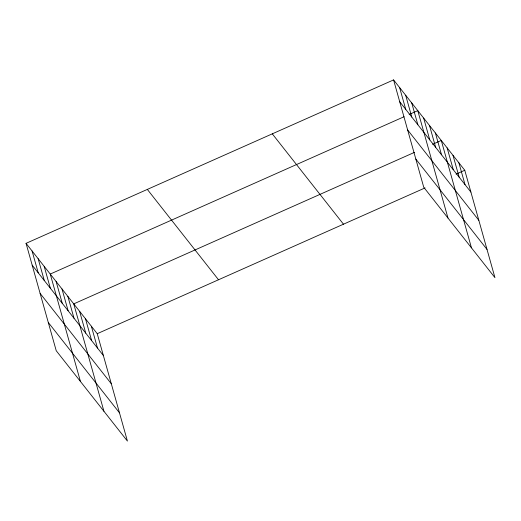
<?xml version="1.0" encoding="UTF-8"?>
<svg xmlns="http://www.w3.org/2000/svg" width="521" height="521" viewBox="0 0 521 521"><rect width="100%" height="100%" fill="white"/><g stroke="black" fill="none" stroke-linecap="round" stroke-linejoin="round"><path stroke-width="0.78" d="M26.05 243.34L97.238 333.694L127.424 441.092L56.235 350.737L26.05 243.34L393.576 79.908L464.765 170.263L494.95 277.66L423.762 187.306L393.576 79.908M404.062 116.73L50.25 274.059L80.442 381.457M409.115 114.483L417.777 110.628L447.969 218.025M414.56 152.327L73.748 303.88L103.933 411.271M432.606 144.297L441.274 140.449L471.459 247.846M97.238 333.694L425.058 187.918M456.096 174.118L464.765 170.263M399.705 101.719L470.893 192.073M407.643 129.963L478.832 220.318M415.823 159.061L487.011 249.416M272.294 133.845L343.476 224.193M147.332 189.41L218.52 279.764M32.178 265.15L103.366 355.504M40.117 293.395L111.305 383.749M48.297 322.492L119.485 412.847M458.89 162.812L465.019 184.616M453.016 155.356L459.144 177.166M447.142 147.899L453.277 169.709M435.4 132.992L441.528 154.802M429.525 125.541L435.654 147.345M423.651 118.085L429.779 139.895M411.727 102.95L417.862 124.76M405.677 95.271L411.805 117.082M399.627 87.593L405.755 109.397M91.364 326.237L97.492 348.048M85.49 318.787L91.618 340.597M79.615 311.33L85.75 333.14M67.873 296.423L74.002 318.233M61.999 288.966L68.127 310.776M56.125 281.516L62.259 303.326M44.2 266.381L50.335 288.191M38.15 258.703L44.285 280.506M32.1 251.018L38.228 272.828"/></g></svg>
